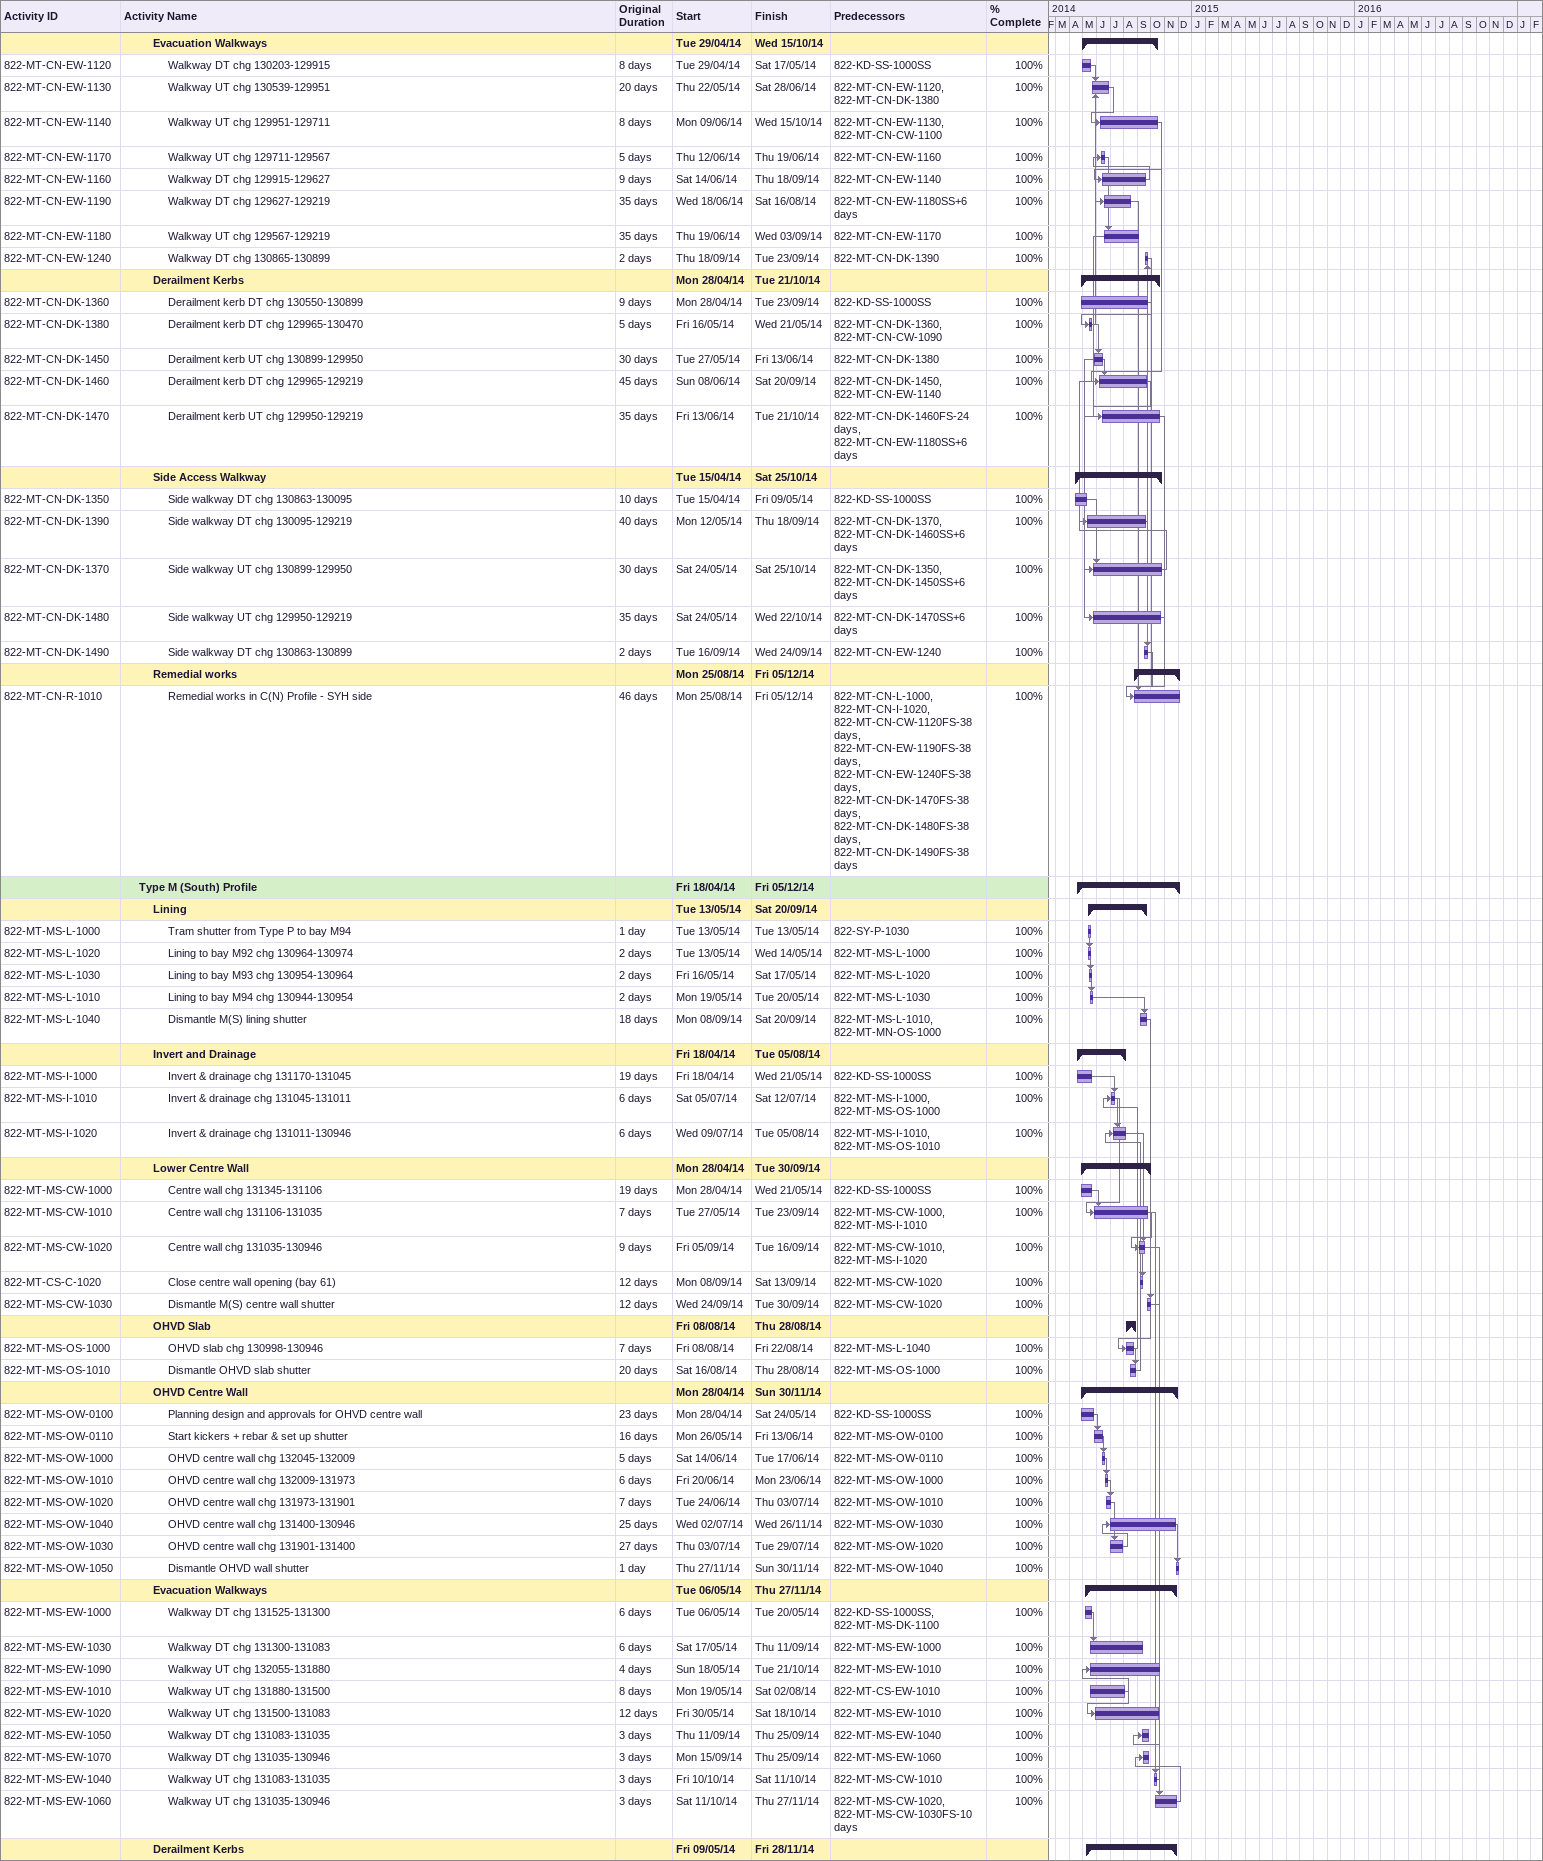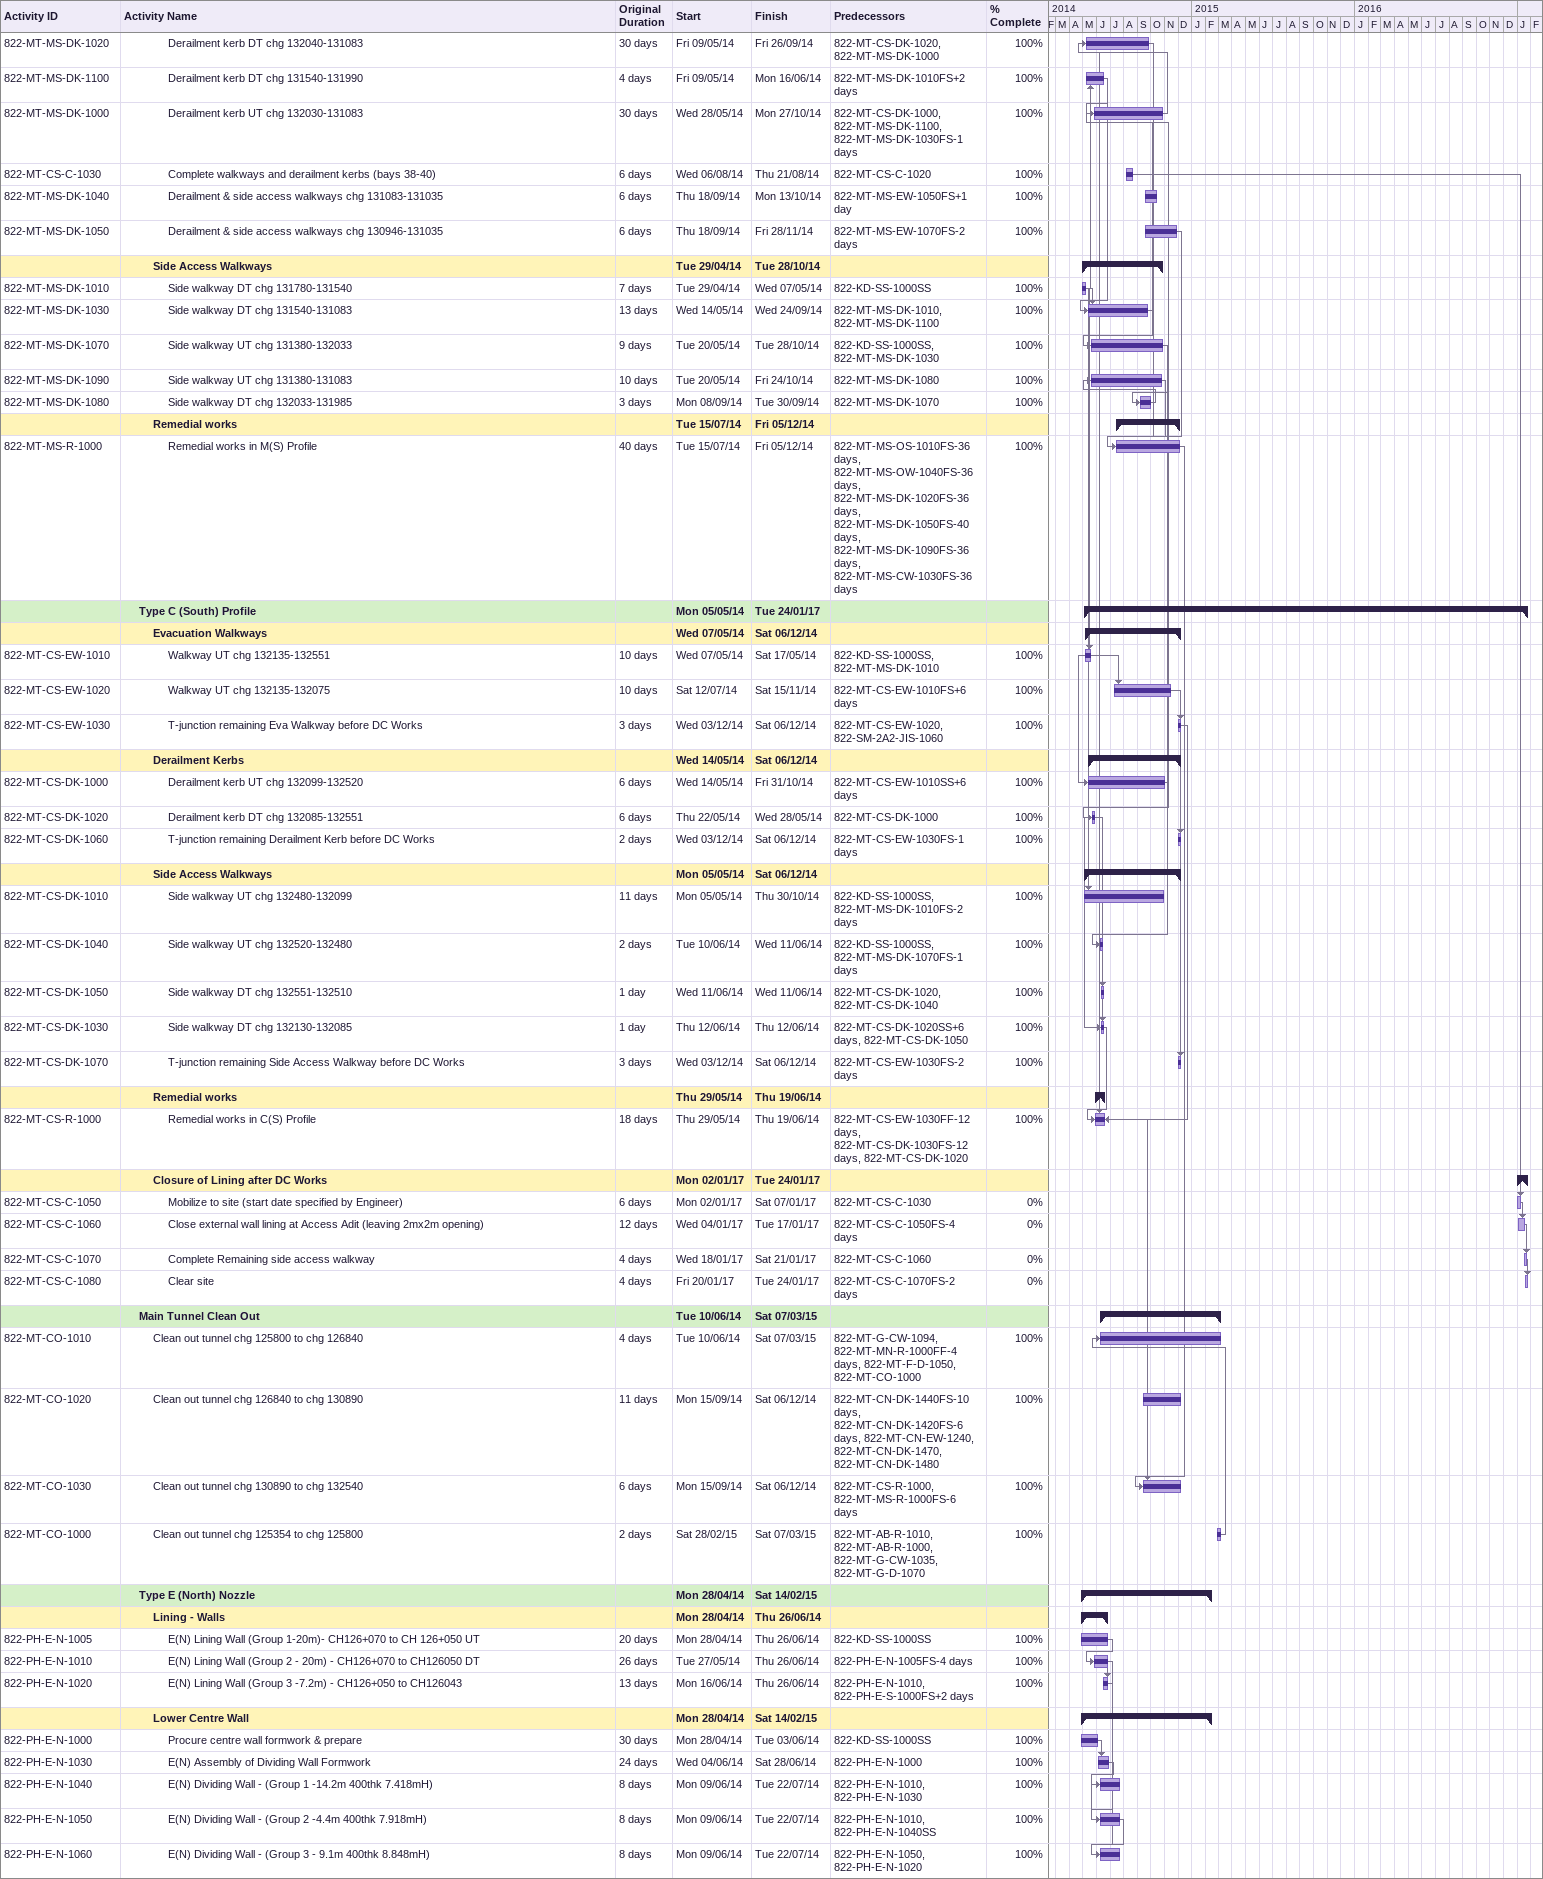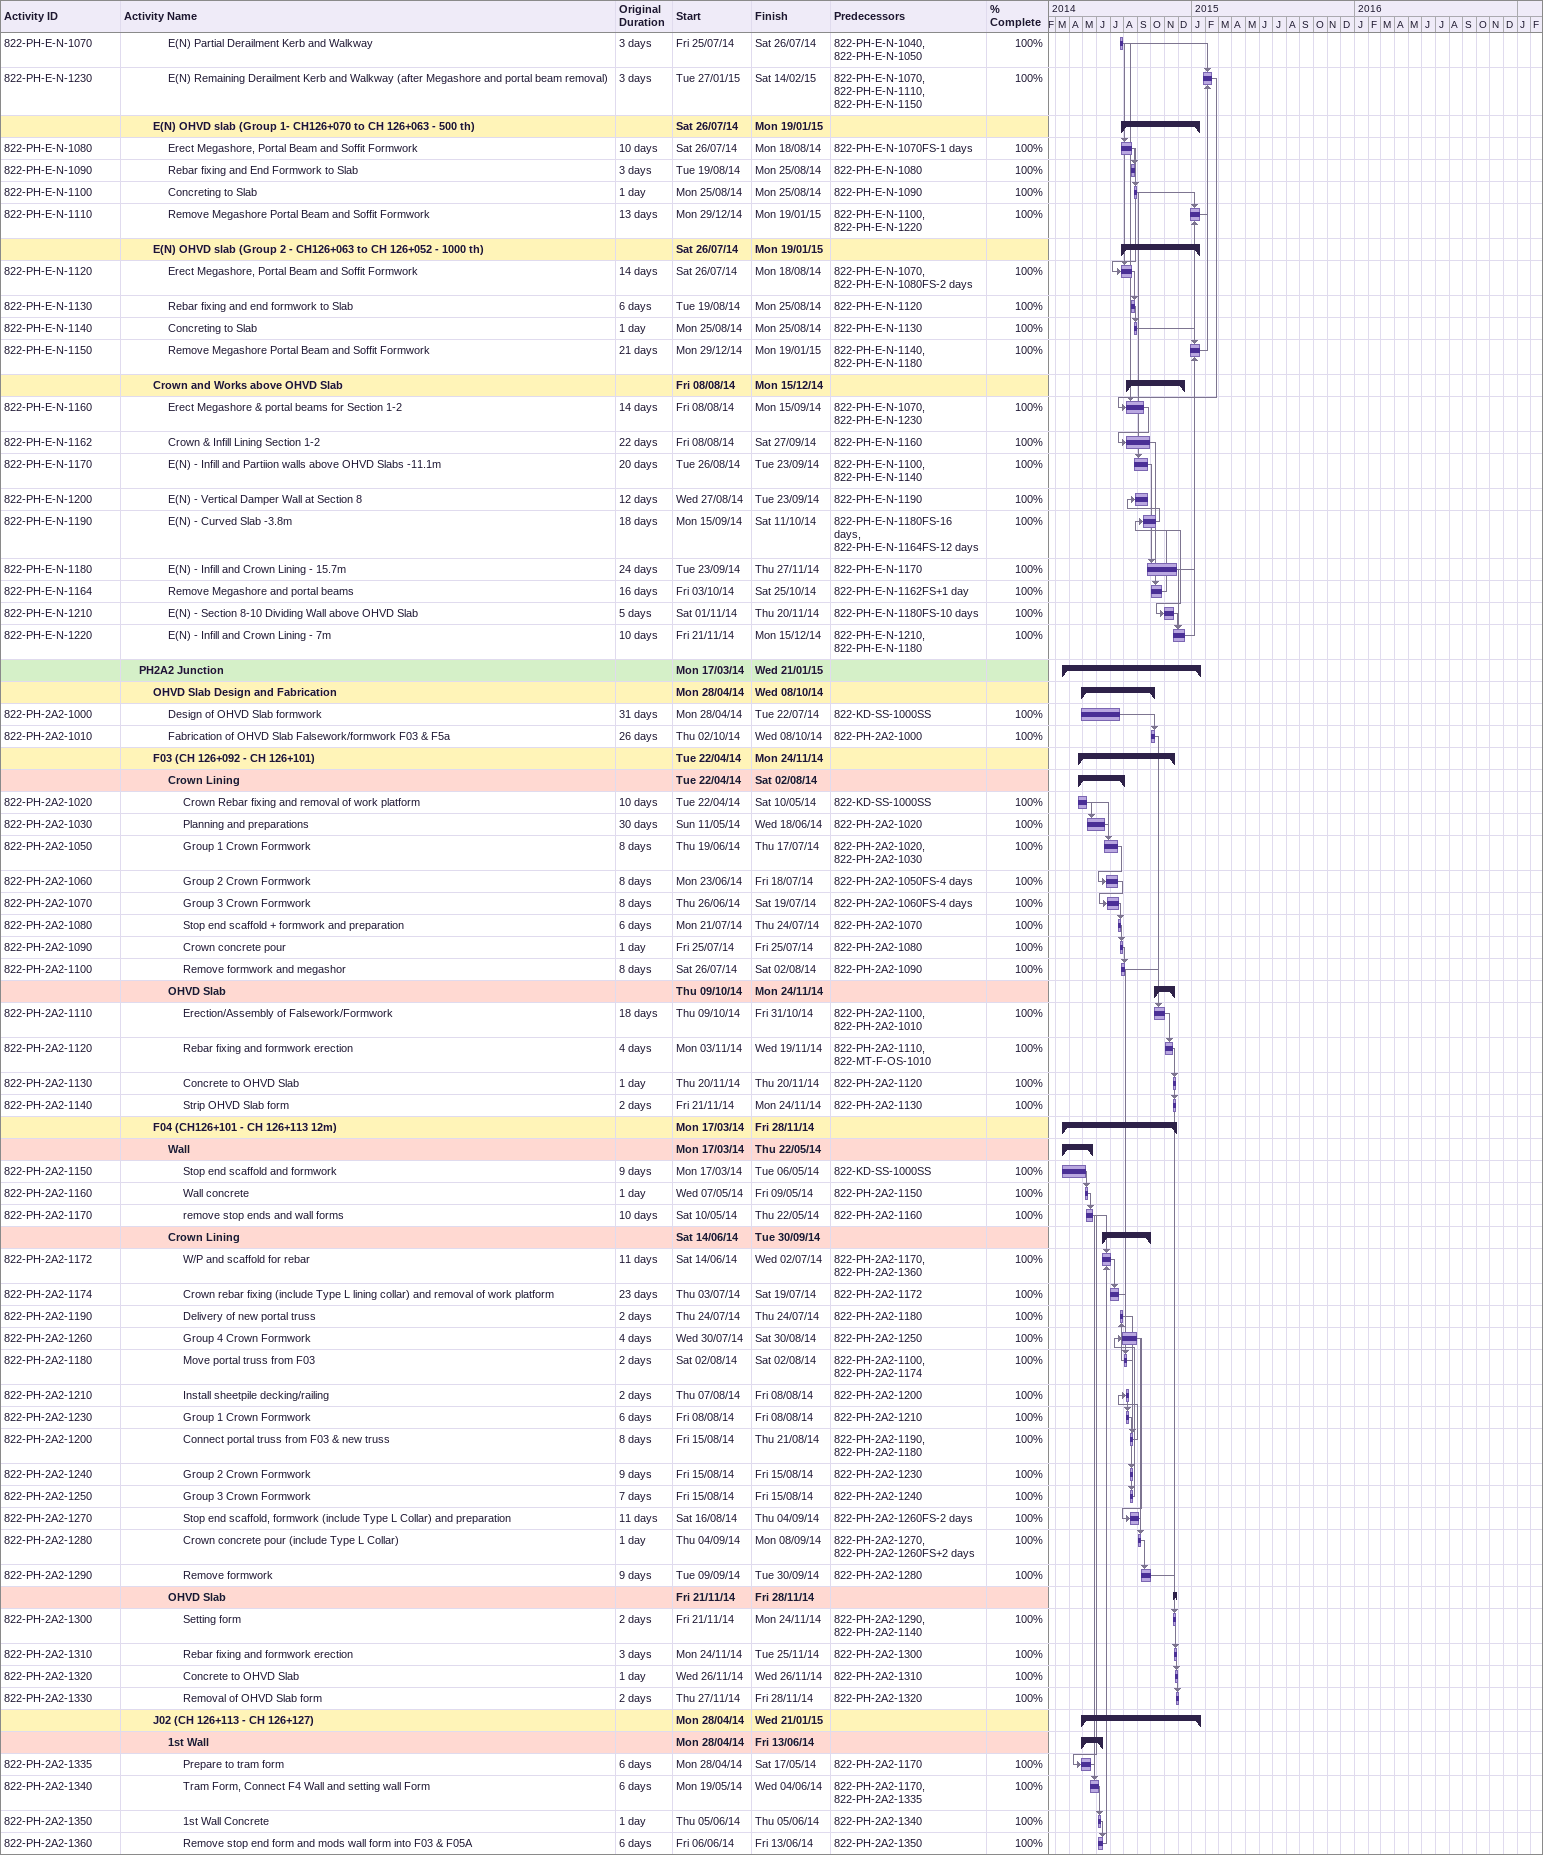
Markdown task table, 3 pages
| ID | Level | Task | Original duration | Start | Finish | Predecessors | % complete |
|---|---|---|---|---|---|---|---|
|  | 3 | **Evacuation Walkways** |  | 2014-04-29 | 2014-10-15 |  |  |
| 822-MT-CN-EW-1120 | 4 | Walkway DT chg 130203-129915 | 8d | 2014-04-29 | 2014-05-17 | 822-KD-SS-1000SS | 100 |
| 822-MT-CN-EW-1130 | 4 | Walkway UT chg 130539-129951 | 20d | 2014-05-22 | 2014-06-28 | 822-MT-CN-EW-1120, 822-MT-CN-DK-1380 | 100 |
| 822-MT-CN-EW-1140 | 4 | Walkway UT chg 129951-129711 | 8d | 2014-06-09 | 2014-10-15 | 822-MT-CN-EW-1130, 822-MT-CN-CW-1100 | 100 |
| 822-MT-CN-EW-1170 | 4 | Walkway UT chg 129711-129567 | 5d | 2014-06-12 | 2014-06-19 | 822-MT-CN-EW-1160 | 100 |
| 822-MT-CN-EW-1160 | 4 | Walkway DT chg 129915-129627 | 9d | 2014-06-14 | 2014-09-18 | 822-MT-CN-EW-1140 | 100 |
| 822-MT-CN-EW-1190 | 4 | Walkway DT chg 129627-129219 | 35d | 2014-06-18 | 2014-08-16 | 822-MT-CN-EW-1180SS+6d | 100 |
| 822-MT-CN-EW-1180 | 4 | Walkway UT chg 129567-129219 | 35d | 2014-06-19 | 2014-09-03 | 822-MT-CN-EW-1170 | 100 |
| 822-MT-CN-EW-1240 | 4 | Walkway DT chg 130865-130899 | 2d | 2014-09-18 | 2014-09-23 | 822-MT-CN-DK-1390 | 100 |
|  | 3 | **Derailment Kerbs** |  | 2014-04-28 | 2014-10-21 |  |  |
| 822-MT-CN-DK-1360 | 4 | Derailment kerb DT chg 130550-130899 | 9d | 2014-04-28 | 2014-09-23 | 822-KD-SS-1000SS | 100 |
| 822-MT-CN-DK-1380 | 4 | Derailment kerb DT chg 129965-130470 | 5d | 2014-05-16 | 2014-05-21 | 822-MT-CN-DK-1360, 822-MT-CN-CW-1090 | 100 |
| 822-MT-CN-DK-1450 | 4 | Derailment kerb UT chg 130899-129950 | 30d | 2014-05-27 | 2014-06-13 | 822-MT-CN-DK-1380 | 100 |
| 822-MT-CN-DK-1460 | 4 | Derailment kerb DT chg 129965-129219 | 45d | 2014-06-08 | 2014-09-20 | 822-MT-CN-DK-1450, 822-MT-CN-EW-1140 | 100 |
| 822-MT-CN-DK-1470 | 4 | Derailment kerb UT chg 129950-129219 | 35d | 2014-06-13 | 2014-10-21 | 822-MT-CN-DK-1460FS-24d, 822-MT-CN-EW-1180SS+6d | 100 |
|  | 3 | **Side Access Walkway** |  | 2014-04-15 | 2014-10-25 |  |  |
| 822-MT-CN-DK-1350 | 4 | Side walkway DT chg 130863-130095 | 10d | 2014-04-15 | 2014-05-09 | 822-KD-SS-1000SS | 100 |
| 822-MT-CN-DK-1390 | 4 | Side walkway DT chg 130095-129219 | 40d | 2014-05-12 | 2014-09-18 | 822-MT-CN-DK-1370, 822-MT-CN-DK-1460SS+6d | 100 |
| 822-MT-CN-DK-1370 | 4 | Side walkway UT chg 130899-129950 | 30d | 2014-05-24 | 2014-10-25 | 822-MT-CN-DK-1350, 822-MT-CN-DK-1450SS+6d | 100 |
| 822-MT-CN-DK-1480 | 4 | Side walkway UT chg 129950-129219 | 35d | 2014-05-24 | 2014-10-22 | 822-MT-CN-DK-1470SS+6d | 100 |
| 822-MT-CN-DK-1490 | 4 | Side walkway DT chg 130863-130899 | 2d | 2014-09-16 | 2014-09-24 | 822-MT-CN-EW-1240 | 100 |
|  | 3 | **Remedial works** |  | 2014-08-25 | 2014-12-05 |  |  |
| 822-MT-CN-R-1010 | 4 | Remedial works in C(N) Profile - SYH side | 46d | 2014-08-25 | 2014-12-05 | 822-MT-CN-L-1000, 822-MT-CN-I-1020, 822-MT-CN-CW-1120FS-38d, 822-MT-CN-EW-1190FS-38d, 822-MT-CN-EW-1240FS-38d, 822-MT-CN-DK-1470FS-38d, 822-MT-CN-DK-1480FS-38d, 822-MT-CN-DK-1490FS-38d | 100 |
|  | 2 | **Type M (South) Profile** |  | 2014-04-18 | 2014-12-05 |  |  |
|  | 3 | **Lining** |  | 2014-05-13 | 2014-09-20 |  |  |
| 822-MT-MS-L-1000 | 4 | Tram shutter from Type P to bay M94 | 1d | 2014-05-13 | 2014-05-13 | 822-SY-P-1030 | 100 |
| 822-MT-MS-L-1020 | 4 | Lining to bay M92 chg 130964-130974 | 2d | 2014-05-13 | 2014-05-14 | 822-MT-MS-L-1000 | 100 |
| 822-MT-MS-L-1030 | 4 | Lining to bay M93 chg 130954-130964 | 2d | 2014-05-16 | 2014-05-17 | 822-MT-MS-L-1020 | 100 |
| 822-MT-MS-L-1010 | 4 | Lining to bay M94 chg 130944-130954 | 2d | 2014-05-19 | 2014-05-20 | 822-MT-MS-L-1030 | 100 |
| 822-MT-MS-L-1040 | 4 | Dismantle M(S) lining shutter | 18d | 2014-09-08 | 2014-09-20 | 822-MT-MS-L-1010, 822-MT-MN-OS-1000 | 100 |
|  | 3 | **Invert and Drainage** |  | 2014-04-18 | 2014-08-05 |  |  |
| 822-MT-MS-I-1000 | 4 | Invert & drainage chg 131170-131045 | 19d | 2014-04-18 | 2014-05-21 | 822-KD-SS-1000SS | 100 |
| 822-MT-MS-I-1010 | 4 | Invert & drainage chg 131045-131011 | 6d | 2014-07-05 | 2014-07-12 | 822-MT-MS-I-1000, 822-MT-MS-OS-1000 | 100 |
| 822-MT-MS-I-1020 | 4 | Invert & drainage chg 131011-130946 | 6d | 2014-07-09 | 2014-08-05 | 822-MT-MS-I-1010, 822-MT-MS-OS-1010 | 100 |
|  | 3 | **Lower Centre Wall** |  | 2014-04-28 | 2014-09-30 |  |  |
| 822-MT-MS-CW-1000 | 4 | Centre wall chg 131345-131106 | 19d | 2014-04-28 | 2014-05-21 | 822-KD-SS-1000SS | 100 |
| 822-MT-MS-CW-1010 | 4 | Centre wall chg 131106-131035 | 7d | 2014-05-27 | 2014-09-23 | 822-MT-MS-CW-1000, 822-MT-MS-I-1010 | 100 |
| 822-MT-MS-CW-1020 | 4 | Centre wall chg 131035-130946 | 9d | 2014-09-05 | 2014-09-16 | 822-MT-MS-CW-1010, 822-MT-MS-I-1020 | 100 |
| 822-MT-CS-C-1020 | 4 | Close centre wall opening (bay 61) | 12d | 2014-09-08 | 2014-09-13 | 822-MT-MS-CW-1020 | 100 |
| 822-MT-MS-CW-1030 | 4 | Dismantle M(S) centre wall shutter | 12d | 2014-09-24 | 2014-09-30 | 822-MT-MS-CW-1020 | 100 |
|  | 3 | **OHVD Slab** |  | 2014-08-08 | 2014-08-28 |  |  |
| 822-MT-MS-OS-1000 | 4 | OHVD slab chg 130998-130946 | 7d | 2014-08-08 | 2014-08-22 | 822-MT-MS-L-1040 | 100 |
| 822-MT-MS-OS-1010 | 4 | Dismantle OHVD slab shutter | 20d | 2014-08-16 | 2014-08-28 | 822-MT-MS-OS-1000 | 100 |
|  | 3 | **OHVD Centre Wall** |  | 2014-04-28 | 2014-11-30 |  |  |
| 822-MT-MS-OW-0100 | 4 | Planning design and approvals for OHVD centre wall | 23d | 2014-04-28 | 2014-05-24 | 822-KD-SS-1000SS | 100 |
| 822-MT-MS-OW-0110 | 4 | Start kickers + rebar & set up shutter | 16d | 2014-05-26 | 2014-06-13 | 822-MT-MS-OW-0100 | 100 |
| 822-MT-MS-OW-1000 | 4 | OHVD centre wall chg 132045-132009 | 5d | 2014-06-14 | 2014-06-17 | 822-MT-MS-OW-0110 | 100 |
| 822-MT-MS-OW-1010 | 4 | OHVD centre wall chg 132009-131973 | 6d | 2014-06-20 | 2014-06-23 | 822-MT-MS-OW-1000 | 100 |
| 822-MT-MS-OW-1020 | 4 | OHVD centre wall chg 131973-131901 | 7d | 2014-06-24 | 2014-07-03 | 822-MT-MS-OW-1010 | 100 |
| 822-MT-MS-OW-1040 | 4 | OHVD centre wall chg 131400-130946 | 25d | 2014-07-02 | 2014-11-26 | 822-MT-MS-OW-1030 | 100 |
| 822-MT-MS-OW-1030 | 4 | OHVD centre wall chg 131901-131400 | 27d | 2014-07-03 | 2014-07-29 | 822-MT-MS-OW-1020 | 100 |
| 822-MT-MS-OW-1050 | 4 | Dismantle OHVD wall shutter | 1d | 2014-11-27 | 2014-11-30 | 822-MT-MS-OW-1040 | 100 |
|  | 3 | **Evacuation Walkways** |  | 2014-05-06 | 2014-11-27 |  |  |
| 822-MT-MS-EW-1000 | 4 | Walkway DT chg 131525-131300 | 6d | 2014-05-06 | 2014-05-20 | 822-KD-SS-1000SS, 822-MT-MS-DK-1100 | 100 |
| 822-MT-MS-EW-1030 | 4 | Walkway DT chg 131300-131083 | 6d | 2014-05-17 | 2014-09-11 | 822-MT-MS-EW-1000 | 100 |
| 822-MT-MS-EW-1090 | 4 | Walkway UT chg 132055-131880 | 4d | 2014-05-18 | 2014-10-21 | 822-MT-MS-EW-1010 | 100 |
| 822-MT-MS-EW-1010 | 4 | Walkway UT chg 131880-131500 | 8d | 2014-05-19 | 2014-08-02 | 822-MT-CS-EW-1010 | 100 |
| 822-MT-MS-EW-1020 | 4 | Walkway UT chg 131500-131083 | 12d | 2014-05-30 | 2014-10-18 | 822-MT-MS-EW-1010 | 100 |
| 822-MT-MS-EW-1050 | 4 | Walkway DT chg 131083-131035 | 3d | 2014-09-11 | 2014-09-25 | 822-MT-MS-EW-1040 | 100 |
| 822-MT-MS-EW-1070 | 4 | Walkway DT chg 131035-130946 | 3d | 2014-09-15 | 2014-09-25 | 822-MT-MS-EW-1060 | 100 |
| 822-MT-MS-EW-1040 | 4 | Walkway UT chg 131083-131035 | 3d | 2014-10-10 | 2014-10-11 | 822-MT-MS-CW-1010 | 100 |
| 822-MT-MS-EW-1060 | 4 | Walkway UT chg 131035-130946 | 3d | 2014-10-11 | 2014-11-27 | 822-MT-MS-CW-1020, 822-MT-MS-CW-1030FS-10d | 100 |
|  | 3 | **Derailment Kerbs** |  | 2014-05-09 | 2014-11-28 |  |  |
| 822-MT-MS-DK-1020 | 4 | Derailment kerb DT chg 132040-131083 | 30d | 2014-05-09 | 2014-09-26 | 822-MT-CS-DK-1020, 822-MT-MS-DK-1000 | 100 |
| 822-MT-MS-DK-1100 | 4 | Derailment kerb DT chg 131540-131990 | 4d | 2014-05-09 | 2014-06-16 | 822-MT-MS-DK-1010FS+2d | 100 |
| 822-MT-MS-DK-1000 | 4 | Derailment kerb UT chg 132030-131083 | 30d | 2014-05-28 | 2014-10-27 | 822-MT-CS-DK-1000, 822-MT-MS-DK-1100, 822-MT-MS-DK-1030FS-1d | 100 |
| 822-MT-CS-C-1030 | 4 | Complete walkways and derailment kerbs (bays 38-40) | 6d | 2014-08-06 | 2014-08-21 | 822-MT-CS-C-1020 | 100 |
| 822-MT-MS-DK-1040 | 4 | Derailment & side access walkways chg 131083-131035 | 6d | 2014-09-18 | 2014-10-13 | 822-MT-MS-EW-1050FS+1d | 100 |
| 822-MT-MS-DK-1050 | 4 | Derailment & side access walkways chg 130946-131035 | 6d | 2014-09-18 | 2014-11-28 | 822-MT-MS-EW-1070FS-2d | 100 |
|  | 3 | **Side Access Walkways** |  | 2014-04-29 | 2014-10-28 |  |  |
| 822-MT-MS-DK-1010 | 4 | Side walkway DT chg 131780-131540 | 7d | 2014-04-29 | 2014-05-07 | 822-KD-SS-1000SS | 100 |
| 822-MT-MS-DK-1030 | 4 | Side walkway DT chg 131540-131083 | 13d | 2014-05-14 | 2014-09-24 | 822-MT-MS-DK-1010, 822-MT-MS-DK-1100 | 100 |
| 822-MT-MS-DK-1070 | 4 | Side walkway UT chg 131380-132033 | 9d | 2014-05-20 | 2014-10-28 | 822-KD-SS-1000SS, 822-MT-MS-DK-1030 | 100 |
| 822-MT-MS-DK-1090 | 4 | Side walkway UT chg 131380-131083 | 10d | 2014-05-20 | 2014-10-24 | 822-MT-MS-DK-1080 | 100 |
| 822-MT-MS-DK-1080 | 4 | Side walkway DT chg 132033-131985 | 3d | 2014-09-08 | 2014-09-30 | 822-MT-MS-DK-1070 | 100 |
|  | 3 | **Remedial works** |  | 2014-07-15 | 2014-12-05 |  |  |
| 822-MT-MS-R-1000 | 4 | Remedial works in M(S) Profile | 40d | 2014-07-15 | 2014-12-05 | 822-MT-MS-OS-1010FS-36d, 822-MT-MS-OW-1040FS-36d, 822-MT-MS-DK-1020FS-36d, 822-MT-MS-DK-1050FS-40d, 822-MT-MS-DK-1090FS-36d, 822-MT-MS-CW-1030FS-36d | 100 |
|  | 2 | **Type C (South) Profile** |  | 2014-05-05 | 2017-01-24 |  |  |
|  | 3 | **Evacuation Walkways** |  | 2014-05-07 | 2014-12-06 |  |  |
| 822-MT-CS-EW-1010 | 4 | Walkway UT chg 132135-132551 | 10d | 2014-05-07 | 2014-05-17 | 822-KD-SS-1000SS, 822-MT-MS-DK-1010 | 100 |
| 822-MT-CS-EW-1020 | 4 | Walkway UT chg 132135-132075 | 10d | 2014-07-12 | 2014-11-15 | 822-MT-CS-EW-1010FS+6d | 100 |
| 822-MT-CS-EW-1030 | 4 | T-junction remaining Eva Walkway before DC Works | 3d | 2014-12-03 | 2014-12-06 | 822-MT-CS-EW-1020, 822-SM-2A2-JIS-1060 | 100 |
|  | 3 | **Derailment Kerbs** |  | 2014-05-14 | 2014-12-06 |  |  |
| 822-MT-CS-DK-1000 | 4 | Derailment kerb UT chg 132099-132520 | 6d | 2014-05-14 | 2014-10-31 | 822-MT-CS-EW-1010SS+6d | 100 |
| 822-MT-CS-DK-1020 | 4 | Derailment kerb DT chg 132085-132551 | 6d | 2014-05-22 | 2014-05-28 | 822-MT-CS-DK-1000 | 100 |
| 822-MT-CS-DK-1060 | 4 | T-junction remaining Derailment Kerb before DC Works | 2d | 2014-12-03 | 2014-12-06 | 822-MT-CS-EW-1030FS-1d | 100 |
|  | 3 | **Side Access Walkways** |  | 2014-05-05 | 2014-12-06 |  |  |
| 822-MT-CS-DK-1010 | 4 | Side walkway UT chg 132480-132099 | 11d | 2014-05-05 | 2014-10-30 | 822-KD-SS-1000SS, 822-MT-MS-DK-1010FS-2d | 100 |
| 822-MT-CS-DK-1040 | 4 | Side walkway UT chg 132520-132480 | 2d | 2014-06-10 | 2014-06-11 | 822-KD-SS-1000SS, 822-MT-MS-DK-1070FS-1d | 100 |
| 822-MT-CS-DK-1050 | 4 | Side walkway DT chg 132551-132510 | 1d | 2014-06-11 | 2014-06-11 | 822-MT-CS-DK-1020, 822-MT-CS-DK-1040 | 100 |
| 822-MT-CS-DK-1030 | 4 | Side walkway DT chg 132130-132085 | 1d | 2014-06-12 | 2014-06-12 | 822-MT-CS-DK-1020SS+6d, 822-MT-CS-DK-1050 | 100 |
| 822-MT-CS-DK-1070 | 4 | T-junction remaining Side Access Walkway before DC Works | 3d | 2014-12-03 | 2014-12-06 | 822-MT-CS-EW-1030FS-2d | 100 |
|  | 3 | **Remedial works** |  | 2014-05-29 | 2014-06-19 |  |  |
| 822-MT-CS-R-1000 | 4 | Remedial works in C(S) Profile | 18d | 2014-05-29 | 2014-06-19 | 822-MT-CS-EW-1030FF-12d, 822-MT-CS-DK-1030FS-12d, 822-MT-CS-DK-1020 | 100 |
|  | 3 | **Closure of Lining after DC Works** |  | 2017-01-02 | 2017-01-24 |  |  |
| 822-MT-CS-C-1050 | 4 | Mobilize to site (start date specified by Engineer) | 6d | 2017-01-02 | 2017-01-07 | 822-MT-CS-C-1030 | 0 |
| 822-MT-CS-C-1060 | 4 | Close external wall lining at Access Adit (leaving 2mx2m opening) | 12d | 2017-01-04 | 2017-01-17 | 822-MT-CS-C-1050FS-4d | 0 |
| 822-MT-CS-C-1070 | 4 | Complete Remaining side access walkway | 4d | 2017-01-18 | 2017-01-21 | 822-MT-CS-C-1060 | 0 |
| 822-MT-CS-C-1080 | 4 | Clear site | 4d | 2017-01-20 | 2017-01-24 | 822-MT-CS-C-1070FS-2d | 0 |
|  | 2 | **Main Tunnel Clean Out** |  | 2014-06-10 | 2015-03-07 |  |  |
| 822-MT-CO-1010 | 3 | Clean out tunnel chg 125800 to chg 126840 | 4d | 2014-06-10 | 2015-03-07 | 822-MT-G-CW-1094, 822-MT-MN-R-1000FF-4d, 822-MT-F-D-1050, 822-MT-CO-1000 | 100 |
| 822-MT-CO-1020 | 3 | Clean out tunnel chg 126840 to chg 130890 | 11d | 2014-09-15 | 2014-12-06 | 822-MT-CN-DK-1440FS-10d, 822-MT-CN-DK-1420FS-6d, 822-MT-CN-EW-1240, 822-MT-CN-DK-1470, 822-MT-CN-DK-1480 | 100 |
| 822-MT-CO-1030 | 3 | Clean out tunnel chg 130890 to chg 132540 | 6d | 2014-09-15 | 2014-12-06 | 822-MT-CS-R-1000, 822-MT-MS-R-1000FS-6d | 100 |
| 822-MT-CO-1000 | 3 | Clean out tunnel chg 125354 to chg 125800 | 2d | 2015-02-28 | 2015-03-07 | 822-MT-AB-R-1010, 822-MT-AB-R-1000, 822-MT-G-CW-1035, 822-MT-G-D-1070 | 100 |
|  | 2 | **Type E (North) Nozzle** |  | 2014-04-28 | 2015-02-14 |  |  |
|  | 3 | **Lining - Walls** |  | 2014-04-28 | 2014-06-26 |  |  |
| 822-PH-E-N-1005 | 4 | E(N) Lining Wall (Group 1-20m)- CH126+070 to CH 126+050 UT | 20d | 2014-04-28 | 2014-06-26 | 822-KD-SS-1000SS | 100 |
| 822-PH-E-N-1010 | 4 | E(N) Lining Wall (Group 2 - 20m) - CH126+070 to CH126050 DT | 26d | 2014-05-27 | 2014-06-26 | 822-PH-E-N-1005FS-4d | 100 |
| 822-PH-E-N-1020 | 4 | E(N) Lining Wall (Group 3 -7.2m) - CH126+050 to CH126043 | 13d | 2014-06-16 | 2014-06-26 | 822-PH-E-N-1010, 822-PH-E-S-1000FS+2d | 100 |
|  | 3 | **Lower Centre Wall** |  | 2014-04-28 | 2015-02-14 |  |  |
| 822-PH-E-N-1000 | 4 | Procure centre wall formwork & prepare | 30d | 2014-04-28 | 2014-06-03 | 822-KD-SS-1000SS | 100 |
| 822-PH-E-N-1030 | 4 | E(N) Assembly of Dividing Wall Formwork | 24d | 2014-06-04 | 2014-06-28 | 822-PH-E-N-1000 | 100 |
| 822-PH-E-N-1040 | 4 | E(N) Dividing Wall - (Group 1 -14.2m 400thk 7.418mH) | 8d | 2014-06-09 | 2014-07-22 | 822-PH-E-N-1010, 822-PH-E-N-1030 | 100 |
| 822-PH-E-N-1050 | 4 | E(N) Dividing Wall - (Group 2 -4.4m 400thk 7.918mH) | 8d | 2014-06-09 | 2014-07-22 | 822-PH-E-N-1010, 822-PH-E-N-1040SS | 100 |
| 822-PH-E-N-1060 | 4 | E(N) Dividing Wall - (Group 3 - 9.1m 400thk 8.848mH) | 8d | 2014-06-09 | 2014-07-22 | 822-PH-E-N-1050, 822-PH-E-N-1020 | 100 |
| 822-PH-E-N-1070 | 4 | E(N) Partial Derailment Kerb and Walkway | 3d | 2014-07-25 | 2014-07-26 | 822-PH-E-N-1040, 822-PH-E-N-1050 | 100 |
| 822-PH-E-N-1230 | 4 | E(N) Remaining Derailment Kerb and Walkway (after Megashore and portal beam removal) | 3d | 2015-01-27 | 2015-02-14 | 822-PH-E-N-1070, 822-PH-E-N-1110, 822-PH-E-N-1150 | 100 |
|  | 3 | **E(N) OHVD slab (Group 1- CH126+070 to CH 126+063 - 500 th)** |  | 2014-07-26 | 2015-01-19 |  |  |
| 822-PH-E-N-1080 | 4 | Erect Megashore, Portal Beam and Soffit Formwork | 10d | 2014-07-26 | 2014-08-18 | 822-PH-E-N-1070FS-1d | 100 |
| 822-PH-E-N-1090 | 4 | Rebar fixing and End Formwork to Slab | 3d | 2014-08-19 | 2014-08-25 | 822-PH-E-N-1080 | 100 |
| 822-PH-E-N-1100 | 4 | Concreting to Slab | 1d | 2014-08-25 | 2014-08-25 | 822-PH-E-N-1090 | 100 |
| 822-PH-E-N-1110 | 4 | Remove Megashore Portal Beam and Soffit Formwork | 13d | 2014-12-29 | 2015-01-19 | 822-PH-E-N-1100, 822-PH-E-N-1220 | 100 |
|  | 3 | **E(N) OHVD slab (Group 2 - CH126+063 to CH 126+052 - 1000 th)** |  | 2014-07-26 | 2015-01-19 |  |  |
| 822-PH-E-N-1120 | 4 | Erect Megashore, Portal Beam and Soffit Formwork | 14d | 2014-07-26 | 2014-08-18 | 822-PH-E-N-1070, 822-PH-E-N-1080FS-2d | 100 |
| 822-PH-E-N-1130 | 4 | Rebar fixing and end formwork to Slab | 6d | 2014-08-19 | 2014-08-25 | 822-PH-E-N-1120 | 100 |
| 822-PH-E-N-1140 | 4 | Concreting to Slab | 1d | 2014-08-25 | 2014-08-25 | 822-PH-E-N-1130 | 100 |
| 822-PH-E-N-1150 | 4 | Remove Megashore Portal Beam and Soffit Formwork | 21d | 2014-12-29 | 2015-01-19 | 822-PH-E-N-1140, 822-PH-E-N-1180 | 100 |
|  | 3 | **Crown and Works above OHVD Slab** |  | 2014-08-08 | 2014-12-15 |  |  |
| 822-PH-E-N-1160 | 4 | Erect Megashore & portal beams for Section 1-2 | 14d | 2014-08-08 | 2014-09-15 | 822-PH-E-N-1070, 822-PH-E-N-1230 | 100 |
| 822-PH-E-N-1162 | 4 | Crown & Infill Lining Section 1-2 | 22d | 2014-08-08 | 2014-09-27 | 822-PH-E-N-1160 | 100 |
| 822-PH-E-N-1170 | 4 | E(N) - Infill and Partiion walls above OHVD Slabs -11.1m | 20d | 2014-08-26 | 2014-09-23 | 822-PH-E-N-1100, 822-PH-E-N-1140 | 100 |
| 822-PH-E-N-1200 | 4 | E(N) - Vertical Damper Wall at Section 8 | 12d | 2014-08-27 | 2014-09-23 | 822-PH-E-N-1190 | 100 |
| 822-PH-E-N-1190 | 4 | E(N) - Curved Slab -3.8m | 18d | 2014-09-15 | 2014-10-11 | 822-PH-E-N-1180FS-16d, 822-PH-E-N-1164FS-12d | 100 |
| 822-PH-E-N-1180 | 4 | E(N) - Infill and Crown Lining - 15.7m | 24d | 2014-09-23 | 2014-11-27 | 822-PH-E-N-1170 | 100 |
| 822-PH-E-N-1164 | 4 | Remove Megashore and portal beams | 16d | 2014-10-03 | 2014-10-25 | 822-PH-E-N-1162FS+1d | 100 |
| 822-PH-E-N-1210 | 4 | E(N) - Section 8-10 Dividing Wall above OHVD Slab | 5d | 2014-11-01 | 2014-11-20 | 822-PH-E-N-1180FS-10d | 100 |
| 822-PH-E-N-1220 | 4 | E(N) - Infill and Crown Lining - 7m | 10d | 2014-11-21 | 2014-12-15 | 822-PH-E-N-1210, 822-PH-E-N-1180 | 100 |
|  | 2 | **PH2A2 Junction** |  | 2014-03-17 | 2015-01-21 |  |  |
|  | 3 | **OHVD Slab Design and Fabrication** |  | 2014-04-28 | 2014-10-08 |  |  |
| 822-PH-2A2-1000 | 4 | Design of OHVD Slab formwork | 31d | 2014-04-28 | 2014-07-22 | 822-KD-SS-1000SS | 100 |
| 822-PH-2A2-1010 | 4 | Fabrication of OHVD Slab Falsework/formwork F03 & F5a | 26d | 2014-10-02 | 2014-10-08 | 822-PH-2A2-1000 | 100 |
|  | 3 | **F03 (CH 126+092 - CH 126+101)** |  | 2014-04-22 | 2014-11-24 |  |  |
|  | 4 | **Crown Lining** |  | 2014-04-22 | 2014-08-02 |  |  |
| 822-PH-2A2-1020 | 5 | Crown Rebar fixing and removal of work platform | 10d | 2014-04-22 | 2014-05-10 | 822-KD-SS-1000SS | 100 |
| 822-PH-2A2-1030 | 5 | Planning and preparations | 30d | 2014-05-11 | 2014-06-18 | 822-PH-2A2-1020 | 100 |
| 822-PH-2A2-1050 | 5 | Group 1 Crown Formwork | 8d | 2014-06-19 | 2014-07-17 | 822-PH-2A2-1020, 822-PH-2A2-1030 | 100 |
| 822-PH-2A2-1060 | 5 | Group 2 Crown Formwork | 8d | 2014-06-23 | 2014-07-18 | 822-PH-2A2-1050FS-4d | 100 |
| 822-PH-2A2-1070 | 5 | Group 3 Crown Formwork | 8d | 2014-06-26 | 2014-07-19 | 822-PH-2A2-1060FS-4d | 100 |
| 822-PH-2A2-1080 | 5 | Stop end scaffold + formwork and preparation | 6d | 2014-07-21 | 2014-07-24 | 822-PH-2A2-1070 | 100 |
| 822-PH-2A2-1090 | 5 | Crown concrete pour | 1d | 2014-07-25 | 2014-07-25 | 822-PH-2A2-1080 | 100 |
| 822-PH-2A2-1100 | 5 | Remove formwork and megashor | 8d | 2014-07-26 | 2014-08-02 | 822-PH-2A2-1090 | 100 |
|  | 4 | **OHVD Slab** |  | 2014-10-09 | 2014-11-24 |  |  |
| 822-PH-2A2-1110 | 5 | Erection/Assembly of Falsework/Formwork | 18d | 2014-10-09 | 2014-10-31 | 822-PH-2A2-1100, 822-PH-2A2-1010 | 100 |
| 822-PH-2A2-1120 | 5 | Rebar fixing and formwork erection | 4d | 2014-11-03 | 2014-11-19 | 822-PH-2A2-1110, 822-MT-F-OS-1010 | 100 |
| 822-PH-2A2-1130 | 5 | Concrete to OHVD Slab | 1d | 2014-11-20 | 2014-11-20 | 822-PH-2A2-1120 | 100 |
| 822-PH-2A2-1140 | 5 | Strip OHVD Slab form | 2d | 2014-11-21 | 2014-11-24 | 822-PH-2A2-1130 | 100 |
|  | 3 | **F04 (CH126+101 - CH 126+113 12m)** |  | 2014-03-17 | 2014-11-28 |  |  |
|  | 4 | **Wall** |  | 2014-03-17 | 2014-05-22 |  |  |
| 822-PH-2A2-1150 | 5 | Stop end scaffold and formwork | 9d | 2014-03-17 | 2014-05-06 | 822-KD-SS-1000SS | 100 |
| 822-PH-2A2-1160 | 5 | Wall concrete | 1d | 2014-05-07 | 2014-05-09 | 822-PH-2A2-1150 | 100 |
| 822-PH-2A2-1170 | 5 | remove stop ends and wall forms | 10d | 2014-05-10 | 2014-05-22 | 822-PH-2A2-1160 | 100 |
|  | 4 | **Crown Lining** |  | 2014-06-14 | 2014-09-30 |  |  |
| 822-PH-2A2-1172 | 5 | W/P and scaffold for rebar | 11d | 2014-06-14 | 2014-07-02 | 822-PH-2A2-1170, 822-PH-2A2-1360 | 100 |
| 822-PH-2A2-1174 | 5 | Crown rebar fixing (include Type L lining collar) and removal of work platform | 23d | 2014-07-03 | 2014-07-19 | 822-PH-2A2-1172 | 100 |
| 822-PH-2A2-1190 | 5 | Delivery of new portal truss | 2d | 2014-07-24 | 2014-07-24 | 822-PH-2A2-1180 | 100 |
| 822-PH-2A2-1260 | 5 | Group 4 Crown Formwork | 4d | 2014-07-30 | 2014-08-30 | 822-PH-2A2-1250 | 100 |
| 822-PH-2A2-1180 | 5 | Move portal truss from F03 | 2d | 2014-08-02 | 2014-08-02 | 822-PH-2A2-1100, 822-PH-2A2-1174 | 100 |
| 822-PH-2A2-1210 | 5 | Install sheetpile decking/railing | 2d | 2014-08-07 | 2014-08-08 | 822-PH-2A2-1200 | 100 |
| 822-PH-2A2-1230 | 5 | Group 1 Crown Formwork | 6d | 2014-08-08 | 2014-08-08 | 822-PH-2A2-1210 | 100 |
| 822-PH-2A2-1200 | 5 | Connect portal truss from F03 & new truss | 8d | 2014-08-15 | 2014-08-21 | 822-PH-2A2-1190, 822-PH-2A2-1180 | 100 |
| 822-PH-2A2-1240 | 5 | Group 2 Crown Formwork | 9d | 2014-08-15 | 2014-08-15 | 822-PH-2A2-1230 | 100 |
| 822-PH-2A2-1250 | 5 | Group 3 Crown Formwork | 7d | 2014-08-15 | 2014-08-15 | 822-PH-2A2-1240 | 100 |
| 822-PH-2A2-1270 | 5 | Stop end scaffold, formwork (include Type L Collar) and preparation | 11d | 2014-08-16 | 2014-09-04 | 822-PH-2A2-1260FS-2d | 100 |
| 822-PH-2A2-1280 | 5 | Crown concrete pour (include Type L Collar) | 1d | 2014-09-04 | 2014-09-08 | 822-PH-2A2-1270, 822-PH-2A2-1260FS+2d | 100 |
| 822-PH-2A2-1290 | 5 | Remove formwork | 9d | 2014-09-09 | 2014-09-30 | 822-PH-2A2-1280 | 100 |
|  | 4 | **OHVD Slab** |  | 2014-11-21 | 2014-11-28 |  |  |
| 822-PH-2A2-1300 | 5 | Setting form | 2d | 2014-11-21 | 2014-11-24 | 822-PH-2A2-1290, 822-PH-2A2-1140 | 100 |
| 822-PH-2A2-1310 | 5 | Rebar fixing and formwork erection | 3d | 2014-11-24 | 2014-11-25 | 822-PH-2A2-1300 | 100 |
| 822-PH-2A2-1320 | 5 | Concrete to OHVD Slab | 1d | 2014-11-26 | 2014-11-26 | 822-PH-2A2-1310 | 100 |
| 822-PH-2A2-1330 | 5 | Removal of OHVD Slab form | 2d | 2014-11-27 | 2014-11-28 | 822-PH-2A2-1320 | 100 |
|  | 3 | **J02 (CH 126+113 - CH 126+127)** |  | 2014-04-28 | 2015-01-21 |  |  |
|  | 4 | **1st Wall** |  | 2014-04-28 | 2014-06-13 |  |  |
| 822-PH-2A2-1335 | 5 | Prepare to tram form | 6d | 2014-04-28 | 2014-05-17 | 822-PH-2A2-1170 | 100 |
| 822-PH-2A2-1340 | 5 | Tram Form, Connect F4 Wall and setting wall Form | 6d | 2014-05-19 | 2014-06-04 | 822-PH-2A2-1170, 822-PH-2A2-1335 | 100 |
| 822-PH-2A2-1350 | 5 | 1st Wall Concrete | 1d | 2014-06-05 | 2014-06-05 | 822-PH-2A2-1340 | 100 |
| 822-PH-2A2-1360 | 5 | Remove stop end form and mods wall form into F03 & F05A | 6d | 2014-06-06 | 2014-06-13 | 822-PH-2A2-1350 | 100 |
